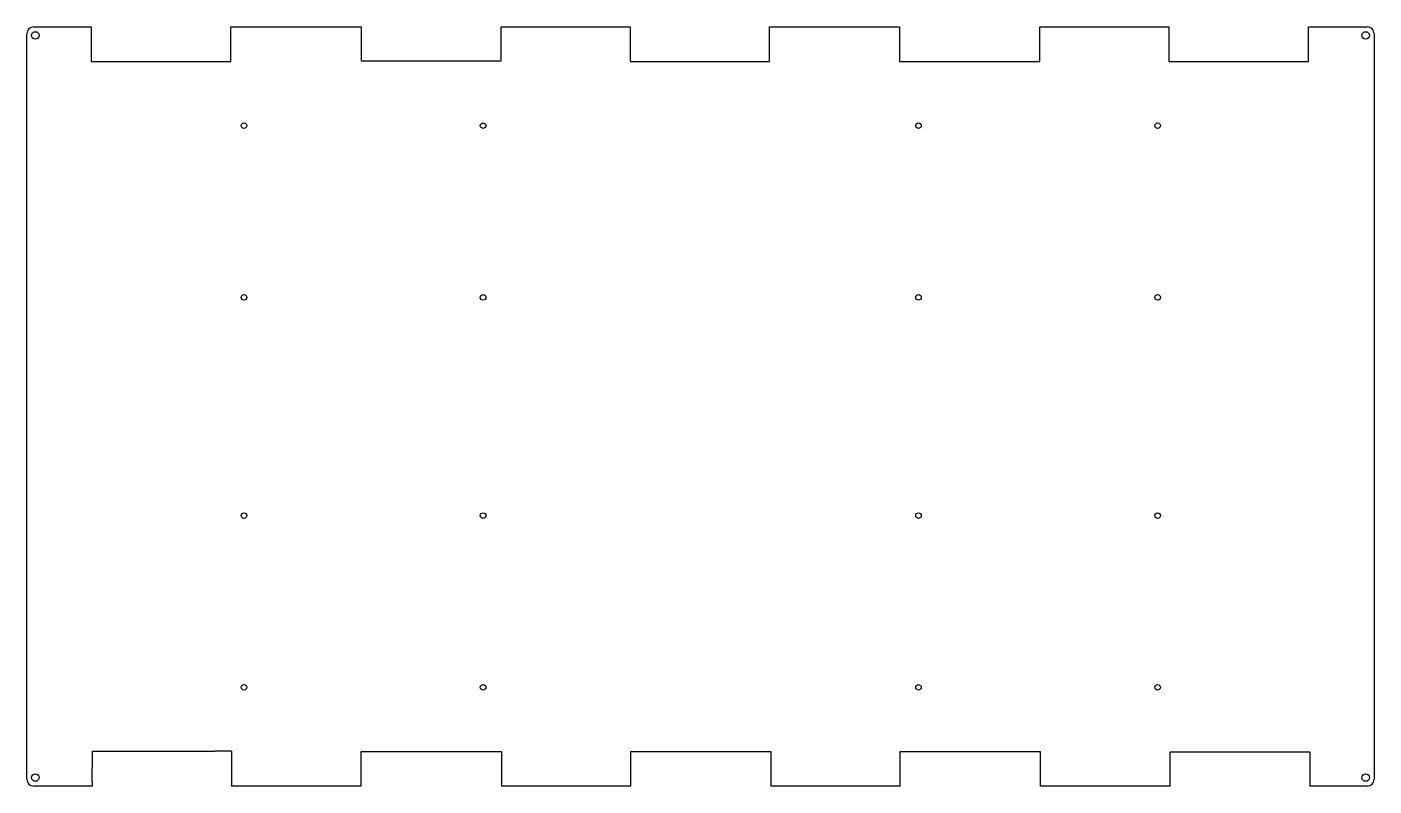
# Model space of a CAD drawing. Header units: millimetres. Extents: x 0 to 800, y 0 to 450.
import ezdxf

# ---------------------------------------------------------------- set-up
doc = ezdxf.new("R2010")
doc.units = ezdxf.units.MM
doc.header["$MEASUREMENT"] = 0

msp = doc.modelspace()

# ---------------------------------------------------------------- linework, layer by layer
for p, q in [((4, 450.44), (38.22, 450.44)), ((38.22, 450.44), (38.22, 429.93)), ((121.06, 429.93), (121.06, 450.44)), ((121.06, 450.44), (198.48, 450.44)), ((198.48, 450.44), (198.48, 430.29)), ((281.67, 430.29), (281.67, 450.44)), ((281.67, 450.44), (358.22, 450.44)), ((358.22, 450.44), (358.22, 429.93)), ((441.06, 429.93), (441.06, 450.44)), ((441.06, 450.44), (518.22, 450.44)), ((518.22, 450.44), (518.22, 429.93)), ((601.42, 429.93), (601.42, 450.44)), ((601.42, 450.44), (678.22, 450.44)), ((678.22, 450.44), (678.22, 429.93)), ((761.06, 429.93), (761.06, 450.44)), ((761.06, 450.44), (796, 450.44)), ((0, 4), (0, 446.44)), ((800, 446.44), (800, 4)), ((38.22, 429.93), (121.06, 429.93)), ((198.48, 430.29), (281.67, 430.29)), ((358.22, 429.93), (441.06, 429.93)), ((518.22, 429.93), (601.42, 429.93)), ((678.22, 429.93), (761.06, 429.93)), ((38.68, 20.69), (48.68, 20.69)), ((38.68, 20.69), (38.68, 18.69)), ((38.68, 18.69), (38.68, 10.69)), ((48.68, 20.69), (111.52, 20.69)), ((121.52, 20.69), (111.52, 20.69)), ((121.52, 20.69), (121.52, 18.69)), ((121.52, 18.69), (121.52, 10.69)), ((198.58, 0), (198.58, 20.59)), ((198.58, 20.59), (281.78, 20.59)), ((281.78, 20.59), (281.78, 0)), ((358.58, 0), (358.58, 20.59)), ((358.58, 20.59), (441.78, 20.59)), ((441.78, 20.59), (441.78, 0)), ((518.58, 0), (518.58, 20.59)), ((518.58, 20.59), (601.78, 20.59)), ((601.78, 20.59), (601.78, 0)), ((678.94, 0), (678.94, 20.33)), ((678.94, 20.33), (761.78, 20.33)), ((761.78, 20.33), (761.78, 0)), ((38.68, 2.55), (38.68, 10.69)), ((121.52, 10.69), (121.52, 2.55)), ((38.68, 0), (4, 0)), ((38.68, 2.55), (38.68, 0)), ((121.52, 2.55), (121.52, 0)), ((198.58, 0), (121.52, 0)), ((358.58, 0), (281.78, 0)), ((518.58, 0), (441.78, 0)), ((678.94, 0), (601.78, 0)), ((796, 0), (761.78, 0))]:
    msp.add_line(p, q)
for centre, radius in [((5, 445.44), 2.2), ((795, 445.44), 2.2), ((128.9, 391.86), 1.65), ((270.9, 391.86), 1.65), ((529.46, 391.86), 1.65), ((671.46, 391.86), 1.65), ((128.9, 289.96), 1.65), ((270.9, 289.96), 1.65), ((529.46, 289.96), 1.65), ((671.46, 289.96), 1.65), ((128.9, 160.48), 1.65), ((270.9, 160.48), 1.65), ((529.46, 160.48), 1.65), ((671.46, 160.48), 1.65), ((128.9, 58.58), 1.65), ((270.9, 58.58), 1.65), ((529.46, 58.58), 1.65), ((671.46, 58.58), 1.65), ((5, 5), 2.2), ((795, 5), 2.2)]:
    msp.add_circle(centre, radius)
for centre, start, end in [((4, 446.44), 89.99999, 180.00001), ((796, 446.44), -0.00001, 90.00001), ((4, 4), 179.99999, 270.00001), ((796, 4), -90.00001, 0.00001)]:
    msp.add_arc(centre, 4, start, end)

doc.saveas('drawing.dxf')
